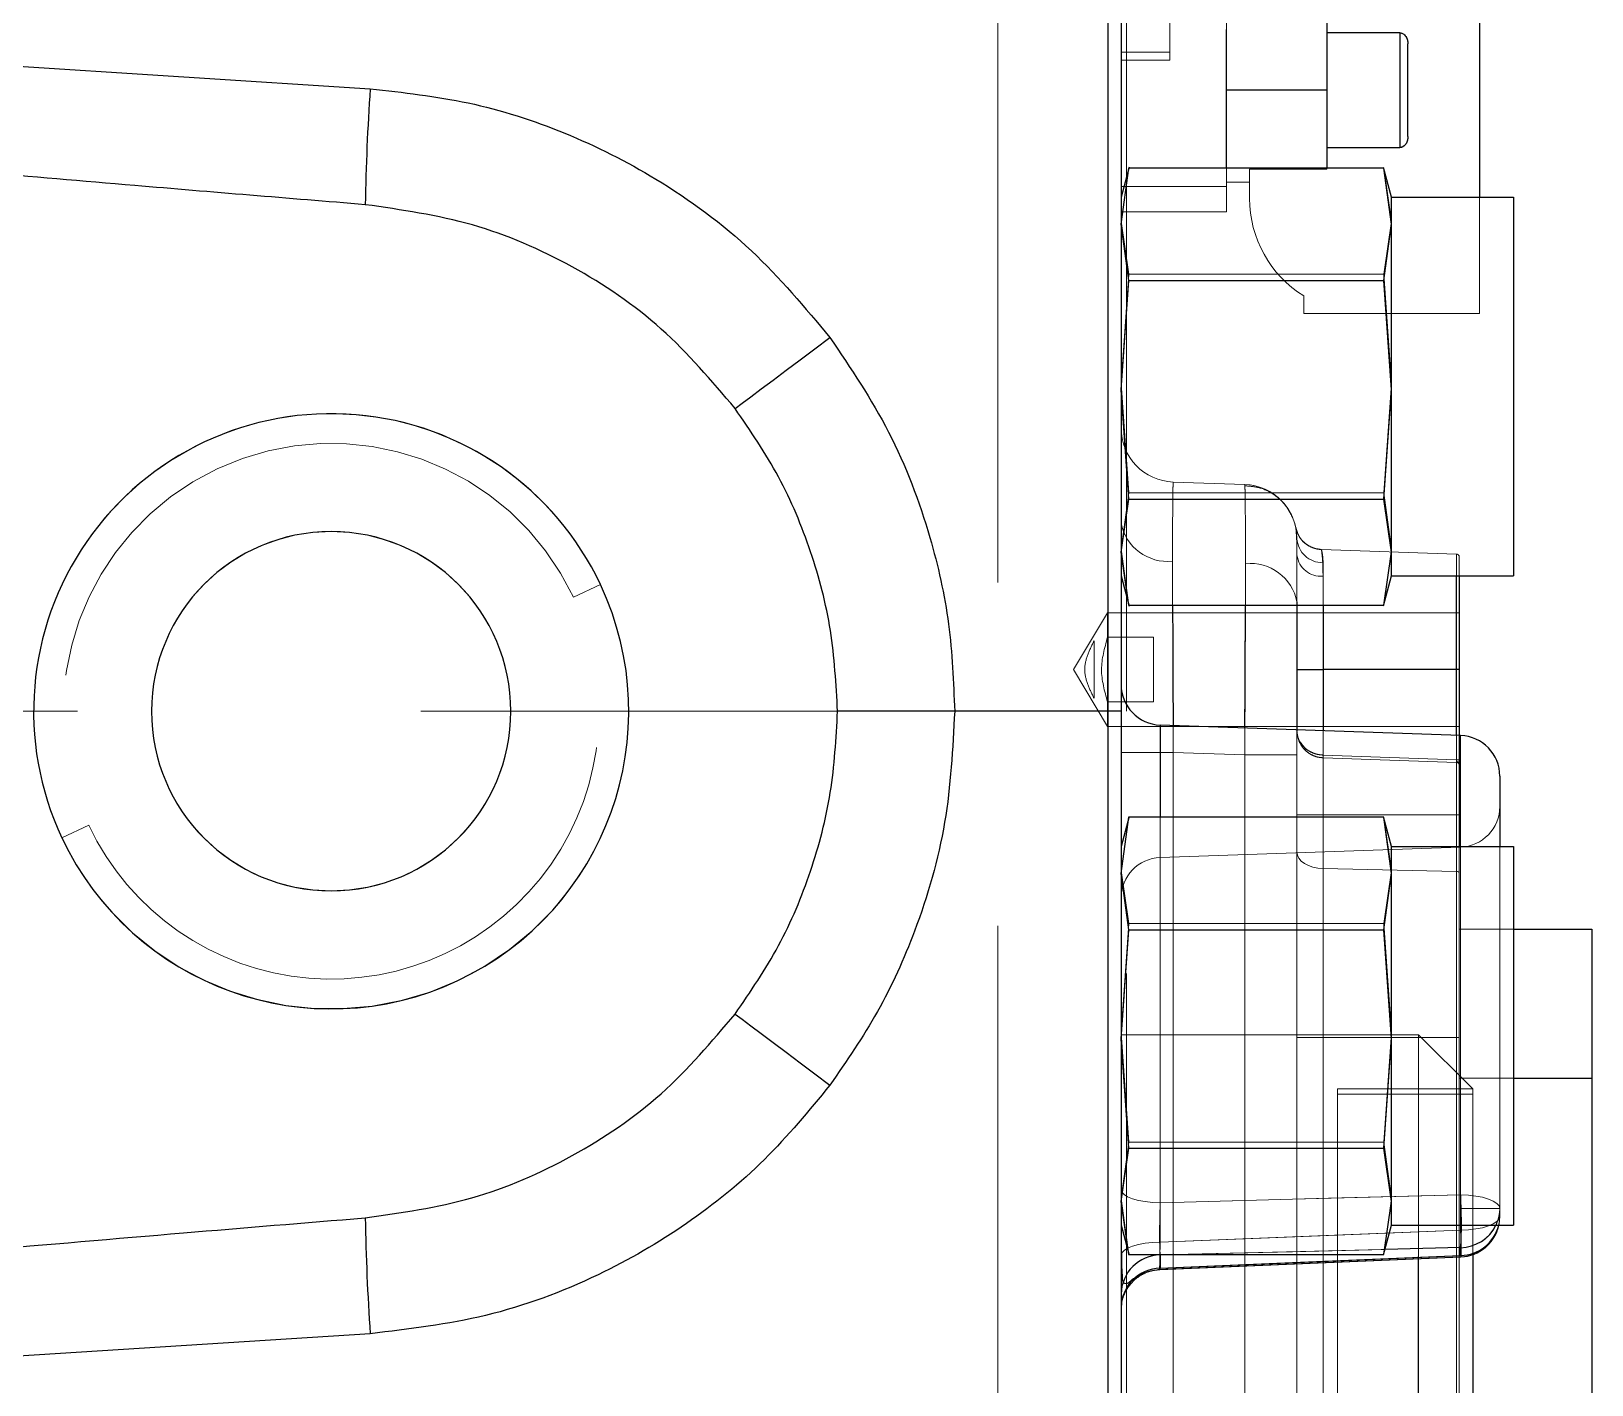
# Model space of a CAD drawing. Header units: millimetres. Extents: x 126 to 938, y 244 to 707.
# Drawn here: x 793.669 to 796.554, y 559.942 to 562.444 of the extents above; entities that cross this region are included whole.
import ezdxf

# ---------------------------------------------------------------- set-up
doc = ezdxf.new("R2010")
doc.units = ezdxf.units.MM
doc.linetypes.add('HIDDEN', pattern=[1.905, 1.27, -0.635])

msp = doc.modelspace()

# ---------------------------------------------------------------- linework, layer by layer
at = {"color": 7, "linetype": 'HIDDEN', "lineweight": 18}
for p, q in [((795.6937, 538.3273), (795.6937, 584.0473)), ((795.4556, 538.5654), (795.4556, 583.8091)), ((795.4556, 538.5654), (795.4556, 583.8091)), ((795.6937, 564.5123), (795.6937, 557.8623)), ((795.6596, 564.3727), (795.6596, 561.1873)), ((795.6837, 561.1873), (795.6837, 564.372)), ((796.3462, 561.9227), (796.3462, 562.5952)), ((795.8787, 562.5026), (795.8787, 562.3352)), ((796.0637, 562.3352), (796.0637, 562.4809)), ((796.0637, 562.4412), (796.0637, 562.4809)), ((796.0637, 562.4809), (796.0637, 562.4412)), ((795.6837, 562.4052), (795.6837, 562.4682)), ((795.6837, 562.4491), (795.6837, 562.3904)), ((795.6837, 562.157), (795.6837, 562.4472)), ((795.6837, 562.4472), (795.6837, 562.157)), ((795.7737, 562.4052), (795.7737, 562.4682)), ((795.7737, 562.4491), (795.7737, 562.3904)), ((795.8787, 562.4472), (795.8787, 562.157)), ((796.0637, 562.4412), (796.0637, 562.2291)), ((796.0637, 562.4412), (796.1987, 562.4412)), ((796.0637, 562.2291), (796.0637, 562.4412)), ((796.1987, 562.2291), (796.1987, 562.4412)), ((796.2137, 562.4209), (796.2137, 562.2494)), ((796.2137, 562.4209), (796.2137, 562.2494)), ((796.2137, 562.2494), (796.2137, 562.4209)), ((795.6837, 562.4052), (795.6837, 562.3904)), ((795.6837, 562.4052), (795.7737, 562.4052)), ((795.6837, 562.3904), (795.7737, 562.3904)), ((795.7737, 562.3904), (795.7737, 562.4052)), ((796.0637, 562.3352), (795.8787, 562.3352)), ((795.8787, 562.1677), (795.8787, 562.3352)), ((796.0637, 562.1894), (796.0637, 562.3352)), ((796.0637, 562.1894), (796.0637, 562.2291)), ((796.1987, 562.2291), (796.0637, 562.2291)), ((796.0637, 562.2291), (796.0637, 562.1894)), ((795.6982, 562.1913), (795.6837, 562.0932)), ((795.8787, 562.157), (795.8787, 562.1913)), ((795.9212, 562.1894), (796.0637, 562.1894)), ((795.9212, 562.1652), (795.9212, 562.1894)), ((796.0637, 562.1894), (795.9212, 562.1894)), ((795.9212, 562.1352), (795.9212, 562.1894)), ((795.9212, 562.1352), (795.9212, 562.1894)), ((796.0637, 562.1913), (796.0637, 562.1894)), ((796.1692, 562.1913), (796.1837, 562.0932)), ((795.6837, 562.157), (795.8787, 562.157)), ((795.6837, 562.1102), (795.6837, 562.157)), ((795.6837, 562.157), (795.8787, 562.157)), ((795.6837, 562.157), (795.6837, 562.1102)), ((795.8787, 562.1652), (795.9212, 562.1652)), ((795.8787, 562.1102), (795.8787, 562.157)), ((795.8787, 562.157), (795.8787, 562.1102)), ((795.6837, 562.0875), (795.6837, 562.1372)), ((796.1837, 562.1373), (796.1837, 562.0932)), ((796.3462, 562.1373), (796.3462, 561.9227)), ((796.4087, 561.4373), (796.4087, 562.1373)), ((795.6837, 562.1102), (795.8787, 562.1102)), ((795.6837, 562.1102), (795.8787, 562.1102)), ((795.6837, 562.0932), (795.6982, 561.995)), ((795.6837, 562.0932), (795.6837, 561.7929)), ((795.6837, 561.7816), (795.6837, 562.0875)), ((796.1837, 562.0932), (796.1692, 561.995)), ((796.1837, 562.0932), (796.1837, 561.7929)), ((795.6982, 561.995), (795.6837, 561.7929)), ((795.6982, 561.995), (796.1692, 561.995)), ((796.1692, 561.995), (796.1837, 561.7929)), ((796.0212, 561.9227), (796.0212, 561.9549)), ((796.0212, 561.9549), (796.0212, 561.9227)), ((796.0212, 561.9227), (796.3462, 561.9227)), ((796.0212, 561.9227), (796.3462, 561.9227)), ((795.6837, 561.7929), (795.6837, 561.487)), ((795.6837, 561.7929), (795.6982, 561.5909)), ((795.6837, 561.4814), (795.6837, 561.7816)), ((796.1837, 561.7929), (796.1692, 561.5909)), ((796.1837, 561.7929), (796.1837, 561.487)), ((795.6837, 561.5353), (795.6837, 561.7109)), ((795.6837, 561.7109), (795.6837, 561.5353)), ((795.7802, 561.611), (795.9122, 561.6064)), ((795.9122, 561.6064), (795.7802, 561.611)), ((795.6982, 561.5909), (795.6837, 561.487)), ((795.6982, 561.5909), (796.1692, 561.5909)), ((796.1692, 561.5909), (796.1837, 561.487)), ((795.6837, 561.1113), (795.6837, 561.5353)), ((795.6837, 561.5353), (795.6837, 561.1113)), ((796.0087, 561.5064), (796.0067, 561.5264)), ((796.0067, 561.5264), (796.0087, 561.5064)), ((796.0087, 561.5064), (796.0087, 561.3894)), ((796.0087, 561.2643), (796.0087, 561.5064)), ((796.0087, 561.5064), (796.0087, 561.2643)), ((796.0087, 561.2643), (796.0087, 561.5064)), ((795.6837, 561.487), (795.6982, 561.3832)), ((795.6837, 561.487), (795.6837, 561.4373)), ((796.0087, 561.3894), (796.0087, 561.4756)), ((796.0087, 561.4756), (796.0087, 561.2643)), ((796.0539, 561.4864), (796.0537, 561.4864)), ((796.3039, 561.4777), (796.0539, 561.4864)), ((796.3039, 561.4777), (796.0539, 561.4864)), ((796.1837, 561.487), (796.1692, 561.3832)), ((796.1837, 561.487), (796.1837, 561.4373)), ((796.3039, 561.4777), (796.3039, 561.2643)), ((796.3039, 561.4777), (796.3039, 561.2643)), ((796.3039, 561.4373), (796.3039, 561.4777)), ((796.3087, 561.2643), (796.3087, 561.4727)), ((796.3087, 561.4727), (796.3087, 561.2643)), ((796.057, 561.2643), (796.057, 561.4619)), ((796.057, 561.4619), (796.057, 561.2643)), ((796.057, 561.4619), (796.057, 561.3832)), ((796.057, 561.2643), (796.057, 561.4368)), ((794.6716, 561.398), (794.7214, 561.4214)), ((796.0087, 561.1067), (796.0087, 561.3894)), ((795.5956, 561.2643), (795.6587, 561.3693)), ((795.5956, 561.2643), (795.6587, 561.3693)), ((795.6587, 561.3693), (796.3087, 561.3693)), ((795.6587, 561.3693), (795.6587, 561.1593)), ((795.6587, 561.1593), (795.6587, 561.3693)), ((795.6587, 561.3693), (796.3087, 561.3693)), ((795.6587, 561.3693), (795.6587, 561.324)), ((795.6587, 561.1593), (795.6587, 561.3693)), ((796.3087, 561.3693), (796.3087, 561.1593)), ((796.3087, 561.1593), (796.3087, 561.3693)), ((796.3087, 561.3693), (796.3087, 561.1593)), ((796.3087, 561.1593), (796.3087, 561.3693)), ((795.6587, 561.324), (795.7437, 561.324)), ((795.7437, 561.324), (795.7437, 561.2047)), ((795.7437, 561.324), (795.7437, 561.2047)), ((795.6337, 561.3174), (795.6337, 561.2113)), ((795.6337, 561.2113), (795.6337, 561.3174)), ((795.5956, 561.2643), (795.6587, 561.1593)), ((795.5956, 561.2643), (795.6587, 561.1593)), ((796.0087, 560.9958), (796.0087, 561.2643)), ((796.0087, 561.2643), (796.057, 561.2643)), ((796.0087, 561.2643), (796.0087, 561.1513)), ((796.057, 561.2643), (796.0087, 561.2643)), ((796.0087, 561.1513), (796.0087, 561.2643)), ((796.057, 561.2643), (796.0087, 561.2643)), ((796.0087, 561.2643), (796.0087, 560.9958)), ((796.3039, 561.2643), (796.057, 561.2643)), ((796.057, 561.1063), (796.057, 561.2643)), ((796.057, 561.2643), (796.057, 561.1063)), ((796.3039, 561.2643), (796.057, 561.2643)), ((796.3039, 561.2643), (796.057, 561.2643)), ((796.057, 560.9958), (796.057, 561.2643)), ((796.3087, 561.2643), (796.3039, 561.2643)), ((796.3039, 561.2643), (796.3039, 561.0977)), ((796.3039, 561.0977), (796.3039, 561.2643)), ((796.3087, 561.2643), (796.3039, 561.2643)), ((796.3087, 561.2643), (796.3039, 561.2643)), ((796.3039, 561.2643), (796.3039, 560.9958)), ((796.3087, 561.0977), (796.3087, 561.2643)), ((796.3087, 561.2643), (796.3087, 561.0977)), ((796.3087, 560.9958), (796.3087, 561.2643)), ((795.6837, 560.3029), (795.6837, 561.2368)), ((795.6837, 561.2368), (795.6837, 560.3029)), ((795.7437, 561.2047), (795.6587, 561.2047)), ((795.6587, 561.2047), (795.6587, 561.1593)), ((795.6596, 561.1873), (792.9083, 561.1873)), ((795.6596, 561.1873), (795.6837, 561.1873)), ((795.6596, 561.1873), (795.6596, 558.0018)), ((795.6837, 558.0025), (795.6837, 561.1873)), ((795.6587, 561.1593), (796.3087, 561.1593)), ((795.6587, 561.1593), (796.3087, 561.1593)), ((795.7561, 560.2789), (795.7561, 561.1618)), ((795.7799, 561.161), (795.7802, 561.1113)), ((795.9122, 561.1067), (795.9125, 561.1564)), ((796.0087, 561.1513), (796.0087, 561.1067)), ((796.057, 561.1513), (796.057, 560.9958)), ((796.3039, 560.9958), (796.3039, 561.1427)), ((796.3087, 561.1425), (796.3087, 560.9958)), ((796.3113, 561.1424), (796.3113, 560.2935)), ((795.7802, 561.1113), (795.6837, 561.1113)), ((795.6837, 558.6174), (795.6837, 561.1113)), ((795.6837, 561.1113), (795.7802, 561.1113)), ((795.6837, 561.1113), (795.6837, 558.6174)), ((795.7802, 561.1113), (795.7802, 558.6174)), ((795.9122, 561.1067), (795.7802, 561.1113)), ((795.7802, 561.1113), (795.9122, 561.1067)), ((795.7802, 558.6174), (795.7802, 561.1113)), ((795.9122, 558.622), (795.9122, 561.1067)), ((796.0087, 561.1067), (795.9122, 561.1067)), ((795.9122, 561.1067), (795.9122, 558.622)), ((796.0087, 561.1067), (795.9122, 561.1067)), ((796.0087, 561.1067), (796.0087, 558.622)), ((796.0087, 558.622), (796.0087, 561.1067)), ((796.3039, 561.0977), (796.057, 561.1063)), ((796.057, 561.1063), (796.3039, 561.0977)), ((796.057, 561.1013), (796.3039, 561.0927)), ((796.3039, 561.0927), (796.057, 561.1013)), ((796.3087, 561.0977), (796.3039, 561.0977)), ((796.3087, 561.0977), (796.3039, 561.0977)), ((796.3087, 561.0906), (796.3087, 561.0977)), ((796.3087, 561.0977), (796.3087, 561.0906)), ((796.3087, 561.0877), (796.3087, 561.0906)), ((796.3087, 561.0906), (796.3087, 561.0877)), ((796.3837, 560.2683), (796.3837, 561.0675)), ((796.3837, 560.2537), (796.3837, 561.0112)), ((796.3837, 561.0112), (796.3837, 560.2537)), ((793.7758, 560.9765), (793.726, 560.9531)), ((795.6982, 560.9913), (795.6837, 560.8931)), ((795.7561, 560.9913), (795.7561, 560.2789)), ((796.0087, 560.9958), (796.057, 560.9958)), ((796.0087, 560.9269), (796.0087, 560.9958)), ((796.057, 560.9958), (796.0087, 560.9958)), ((796.0087, 560.9958), (796.0087, 560.9269)), ((796.057, 560.9958), (796.057, 560.8964)), ((796.3039, 560.9958), (796.057, 560.9958)), ((796.3039, 560.9958), (796.057, 560.9958)), ((796.057, 560.8964), (796.057, 560.9958)), ((796.1692, 560.9913), (796.1837, 560.8931)), ((796.3039, 560.8912), (796.3039, 560.9958)), ((796.3087, 560.9958), (796.3039, 560.9958)), ((796.3087, 560.9958), (796.3039, 560.9958)), ((796.3039, 560.9958), (796.3039, 560.8912)), ((796.3087, 560.9958), (796.3087, 560.8881)), ((796.3087, 560.8881), (796.3087, 560.9958)), ((795.6837, 560.8875), (795.6837, 560.9372)), ((795.7561, 560.9169), (796.3113, 560.9363)), ((795.7561, 560.206), (795.7561, 560.9169)), ((795.7561, 560.9169), (795.7561, 560.206)), ((796.0087, 560.5843), (796.0087, 560.9269)), ((796.0087, 560.9269), (796.0087, 560.5843)), ((796.1837, 560.9373), (796.1837, 560.8931)), ((796.3113, 560.2935), (796.3113, 560.9373)), ((796.3113, 560.9363), (796.3113, 560.2282)), ((796.3113, 560.2282), (796.3113, 560.9363)), ((796.3837, 560.9373), (796.3837, 560.2683)), ((796.4087, 560.2373), (796.4087, 560.9373)), ((795.6837, 560.8931), (795.6982, 560.7949)), ((795.6837, 560.8931), (795.6837, 560.5929)), ((795.6837, 560.5816), (795.6837, 560.8875)), ((796.057, 560.8964), (796.057, 560.5843)), ((796.3039, 560.8912), (796.057, 560.8964)), ((796.3039, 560.8912), (796.057, 560.8964)), ((796.057, 560.5843), (796.057, 560.8964)), ((796.1837, 560.8931), (796.1692, 560.7949)), ((796.1837, 560.8931), (796.1837, 560.5929)), ((796.3039, 560.5843), (796.3039, 560.8912)), ((796.3039, 560.8912), (796.3039, 560.5843)), ((796.3087, 560.8881), (796.3087, 560.5843)), ((796.3087, 560.5843), (796.3087, 560.8881)), ((795.6837, 560.8419), (795.6837, 560.1817)), ((795.6837, 560.1817), (795.6837, 560.8419)), ((795.6982, 560.7949), (795.6837, 560.5929)), ((795.6982, 560.7949), (796.1692, 560.7949)), ((796.1692, 560.7949), (796.1837, 560.5929)), ((796.3087, 560.7844), (796.4087, 560.7844)), ((796.3087, 560.7844), (796.3087, 560.5093)), ((796.3087, 560.7844), (796.5537, 560.7844)), ((796.3087, 560.5093), (796.3087, 560.7844)), ((796.5537, 560.5093), (796.5537, 560.7844)), ((795.6837, 560.5929), (795.6837, 560.287)), ((795.6837, 560.5929), (795.6982, 560.3909)), ((795.6837, 560.5893), (796.2337, 560.5893)), ((795.6837, 559.1393), (795.6837, 560.5893)), ((795.6837, 560.5893), (795.6837, 559.1393)), ((795.6837, 560.2814), (795.6837, 560.5816)), ((796.0087, 560.5843), (796.057, 560.5843)), ((796.0087, 559.1443), (796.0087, 560.5843)), ((796.057, 560.5843), (796.0087, 560.5843)), ((796.0087, 560.5843), (796.0087, 559.1443)), ((796.057, 560.5843), (796.057, 559.1443)), ((796.3039, 560.5843), (796.057, 560.5843)), ((796.3039, 560.5843), (796.057, 560.5843)), ((796.057, 559.1443), (796.057, 560.5843)), ((796.1837, 560.5929), (796.1692, 560.3909)), ((796.1837, 560.5929), (796.1837, 560.287)), ((796.2337, 560.1793), (796.2337, 560.5893)), ((796.3337, 560.4894), (796.2337, 560.5893)), ((796.2337, 560.5893), (796.2337, 559.1393)), ((796.3039, 559.1443), (796.3039, 560.5843)), ((796.3087, 560.5843), (796.3039, 560.5843)), ((796.3039, 560.5843), (796.3087, 560.5843)), ((796.3039, 560.5843), (796.3039, 559.1443)), ((796.3087, 560.5843), (796.3087, 559.1443)), ((796.3087, 559.1443), (796.3087, 560.5843)), ((796.0837, 560.4894), (796.3337, 560.4894)), ((796.0837, 560.4894), (796.0837, 559.2394)), ((796.0837, 559.2394), (796.0837, 560.4894)), ((796.3087, 560.5093), (796.3087, 559.2193)), ((796.3087, 560.5093), (796.5537, 560.5093)), ((796.3087, 559.2193), (796.3087, 560.5093)), ((796.3087, 560.5093), (796.4087, 560.5093)), ((796.3337, 560.4894), (796.3337, 560.183)), ((796.3337, 559.2394), (796.3337, 560.4894)), ((796.5537, 559.2193), (796.5537, 560.5093)), ((796.3337, 560.4793), (796.0837, 560.4793)), ((796.0837, 560.4793), (796.0837, 559.2493)), ((796.0837, 559.2493), (796.0837, 560.4793)), ((796.3337, 560.4793), (796.3337, 559.2493)), ((796.3337, 559.2493), (796.3337, 560.4793)), ((795.6982, 560.3909), (795.6837, 560.287)), ((795.6982, 560.3909), (796.1692, 560.3909)), ((796.1692, 560.3909), (796.1837, 560.287)), ((795.6837, 560.3029), (795.6837, 560.1102)), ((795.6837, 560.1102), (795.6837, 560.3029)), ((795.6837, 560.287), (795.6982, 560.1832)), ((795.6837, 560.287), (795.6837, 560.2373)), ((796.1837, 560.287), (796.1692, 560.1832)), ((796.1837, 560.287), (796.1837, 560.2373)), ((796.3837, 560.2683), (796.3121, 560.2683)), ((796.3121, 560.2683), (796.3837, 560.2683)), ((796.3837, 560.2683), (796.3837, 560.2537)), ((796.3837, 560.2537), (796.3837, 560.2683)), ((796.3113, 560.1959), (796.3113, 560.1813)), ((795.6837, 560.1817), (795.6837, 560.0808)), ((795.7514, 560.1552), (796.3119, 560.1788)), ((795.7561, 560.1579), (795.7561, 560.1826)), ((796.3119, 560.1788), (796.3119, 560.1788)), ((795.7514, 560.1552), (795.7553, 560.1554)), ((795.6837, 560.0855), (795.6837, 560.1102)), ((795.6837, 560.1102), (795.6837, 560.0855))]:
    msp.add_line(p, q, dxfattribs=at)
at = {"color": 7, "linetype": 'Continuous', "lineweight": 25}
for p, q in [((795.6596, 561.1873), (795.6596, 563.8178)), ((795.6837, 563.8104), (795.6837, 561.1873)), ((796.3462, 562.5952), (796.3462, 562.1373)), ((796.0637, 562.4809), (796.0637, 562.3352)), ((795.8787, 562.1913), (795.8787, 562.4472)), ((796.1987, 562.4412), (796.0637, 562.4412)), ((796.1987, 562.4412), (796.1987, 562.2291)), ((796.2137, 562.2494), (796.2137, 562.4209)), ((793.5468, 562.3857), (794.2959, 562.3377)), ((796.0637, 562.3352), (795.8787, 562.3352)), ((796.0637, 562.3352), (796.0637, 562.1913)), ((796.0637, 562.2291), (796.1987, 562.2291)), ((795.6986, 562.1927), (795.6837, 562.1373)), ((795.6837, 562.0875), (795.6982, 562.1913)), ((796.1692, 562.1913), (795.6982, 562.1913)), ((796.1837, 562.1373), (796.169, 562.1923)), ((796.1837, 562.0875), (796.1692, 562.1913)), ((796.1837, 562.0875), (796.1837, 562.1373)), ((796.1837, 562.1373), (796.4087, 562.1373)), ((796.4087, 562.1373), (796.4087, 561.4373)), ((795.6982, 561.9837), (795.6837, 562.0875)), ((796.1692, 561.9837), (796.1837, 562.0875)), ((796.1837, 561.7816), (796.1837, 562.0875)), ((795.6837, 561.7816), (795.6982, 561.9837)), ((795.6982, 561.9837), (796.1692, 561.9837)), ((796.1837, 561.7816), (796.1692, 561.9837)), ((795.6982, 561.5796), (795.6837, 561.7816)), ((796.1692, 561.5796), (796.1837, 561.7816)), ((796.1837, 561.4814), (796.1837, 561.7816)), ((795.6837, 561.4814), (795.6982, 561.5796)), ((795.6982, 561.5796), (796.1692, 561.5796)), ((796.1837, 561.4814), (796.1692, 561.5796)), ((795.6982, 561.3832), (795.6837, 561.4814)), ((796.1692, 561.3832), (796.1837, 561.4814)), ((796.1837, 561.4373), (796.1837, 561.4814)), ((795.6837, 561.4373), (795.6986, 561.3818)), ((796.169, 561.3823), (796.1837, 561.4373)), ((796.1837, 561.4373), (796.4087, 561.4373)), ((796.3039, 561.2643), (796.3039, 561.4373)), ((796.3087, 561.4373), (796.3087, 561.2643)), ((795.6982, 561.3832), (796.1692, 561.3832)), ((796.0087, 561.3894), (796.0087, 561.1513)), ((796.057, 561.3832), (796.057, 561.2643)), ((796.0087, 561.2643), (796.057, 561.2643)), ((796.3039, 561.2643), (796.057, 561.2643)), ((796.057, 561.2643), (796.057, 561.1513)), ((796.3087, 561.2643), (796.3039, 561.2643)), ((796.3039, 561.1427), (796.3039, 561.2643)), ((796.3087, 561.2643), (796.3087, 561.1425)), ((795.6596, 561.1873), (795.3761, 561.1873)), ((795.6596, 558.5567), (795.6596, 561.1873)), ((795.6837, 561.1873), (795.6596, 561.1873)), ((795.6837, 561.1873), (795.6837, 558.5641)), ((796.3113, 561.1424), (795.7561, 561.1618)), ((795.7561, 561.1618), (795.7561, 560.9913)), ((796.3113, 560.9373), (796.3113, 561.1424)), ((796.3837, 561.0675), (796.3837, 560.9373)), ((795.6986, 560.9927), (795.6837, 560.9373)), ((795.6837, 560.8875), (795.6982, 560.9913)), ((796.1692, 560.9913), (795.6982, 560.9913)), ((796.1837, 560.9373), (796.169, 560.9923)), ((796.1837, 560.8875), (796.1692, 560.9913)), ((796.1837, 560.8875), (796.1837, 560.9373)), ((796.1837, 560.9373), (796.4087, 560.9373)), ((796.4087, 560.9373), (796.4087, 560.2373)), ((795.6982, 560.7836), (795.6837, 560.8875)), ((796.1692, 560.7836), (796.1837, 560.8875)), ((796.1837, 560.5816), (796.1837, 560.8875)), ((795.6837, 560.5816), (795.6982, 560.7836)), ((795.6982, 560.7836), (796.1692, 560.7836)), ((796.1837, 560.5816), (796.1692, 560.7836)), ((796.4087, 560.7844), (796.5537, 560.7844)), ((796.5537, 560.7844), (796.5537, 560.5093)), ((795.6982, 560.3796), (795.6837, 560.5816)), ((796.1692, 560.3796), (796.1837, 560.5816)), ((796.1837, 560.2814), (796.1837, 560.5816)), ((796.4087, 560.5093), (796.5537, 560.5093)), ((796.5537, 560.5093), (796.5537, 559.2193)), ((795.6837, 560.2814), (795.6982, 560.3796)), ((795.6982, 560.3796), (796.1692, 560.3796)), ((796.1837, 560.2814), (796.1692, 560.3796)), ((795.6982, 560.1832), (795.6837, 560.2814)), ((796.1692, 560.1832), (796.1837, 560.2814)), ((796.1837, 560.2373), (796.1837, 560.2814)), ((795.6837, 560.2373), (795.6986, 560.1819)), ((796.169, 560.1823), (796.1837, 560.2373)), ((796.1837, 560.2373), (796.4087, 560.2373)), ((796.3113, 560.1959), (796.1717, 560.1926)), ((796.3113, 560.1813), (796.3113, 560.1959)), ((795.6982, 560.1832), (796.1692, 560.1832)), ((795.7553, 560.1554), (796.3119, 560.1788)), ((795.7809, 560.1832), (795.7561, 560.1826)), ((795.7561, 560.1826), (795.7561, 560.1579)), ((796.2337, 559.7373), (796.2337, 560.1793)), ((796.3337, 560.183), (796.3337, 559.7373)), ((795.7561, 560.1579), (795.7555, 560.1561)), ((794.2959, 560.0368), (793.5468, 559.9888))]:
    msp.add_line(p, q, dxfattribs=at)
at = {"color": 7, "linetype": 'Continuous', "lineweight": 25, "flags": 128}
for points in [[(794.9703, 561.7469), (794.9832, 561.7566), (794.9994, 561.7687), (795.0186, 561.7831), (795.0405, 561.7995), (795.0646, 561.8176), (795.0905, 561.837), (795.1177, 561.8574), (795.1455, 561.8783)], [(794.9703, 560.6276), (794.9832, 560.618), (794.9994, 560.6058), (795.0186, 560.5914), (795.0405, 560.575), (795.0646, 560.5569), (795.0905, 560.5375), (795.1177, 560.5171), (795.1455, 560.4963)], [(795.7561, 560.1579), (796.067, 560.171), (796.3113, 560.1813)], [(796.3113, 560.1813), (796.3117, 560.179), (796.3119, 560.1788)]]:
    msp.add_lwpolyline(points, dxfattribs=at)
at = {"color": 7, "linetype": 'HIDDEN', "lineweight": 18, "flags": 128}
for points in [[(796.0087, 560.9269), (796.0096, 560.9211), (796.0123, 560.9155), (796.0168, 560.9103), (796.0227, 560.9057), (796.03, 560.9019), (796.0384, 560.899), (796.0475, 560.8972), (796.057, 560.8964)], [(796.057, 560.8964), (796.0475, 560.8972), (796.0384, 560.899), (796.03, 560.9019), (796.0227, 560.9057), (796.0168, 560.9103), (796.0123, 560.9155), (796.0096, 560.9211), (796.0087, 560.9269)], [(796.3087, 560.8881), (796.3086, 560.8887), (796.3083, 560.8893), (796.3079, 560.8898), (796.3073, 560.8902), (796.3066, 560.8906), (796.3057, 560.8909), (796.3048, 560.8911), (796.3039, 560.8912)], [(796.3039, 560.8912), (796.3048, 560.8911), (796.3057, 560.8909), (796.3066, 560.8906), (796.3073, 560.8902), (796.3079, 560.8898), (796.3083, 560.8893), (796.3086, 560.8887), (796.3087, 560.8881)], [(795.6837, 560.3029), (795.6851, 560.2983), (795.6892, 560.2939), (795.6958, 560.2898), (795.7048, 560.2862), (795.7157, 560.2832), (795.7282, 560.281), (795.7418, 560.2795), (795.7561, 560.2789)], [(795.6837, 560.3029), (795.6851, 560.2983), (795.6892, 560.2939), (795.6958, 560.2898), (795.7048, 560.2862), (795.7157, 560.2832), (795.7282, 560.281), (795.7418, 560.2795), (795.7561, 560.2789)], [(795.7561, 560.2789), (796.067, 560.2871), (796.3113, 560.2935)], [(796.3113, 560.2935), (796.0004, 560.2853), (795.7561, 560.2789)], [(796.3113, 560.2935), (796.3256, 560.2928), (796.3392, 560.2913), (796.3517, 560.2889), (796.3627, 560.2858), (796.3716, 560.282), (796.3782, 560.2777), (796.3823, 560.2731), (796.3837, 560.2683)], [(796.3113, 560.2935), (796.3256, 560.2928), (796.3392, 560.2913), (796.3517, 560.2889), (796.3627, 560.2858), (796.3716, 560.282), (796.3782, 560.2777), (796.3823, 560.2731), (796.3837, 560.2683)], [(796.3837, 560.2537), (796.3823, 560.2488), (796.3782, 560.2442), (796.3716, 560.2398), (796.3627, 560.236), (796.3517, 560.2328), (796.3392, 560.2304), (796.3256, 560.2289), (796.3113, 560.2282)], [(796.3837, 560.2537), (796.3823, 560.2488), (796.3782, 560.2442), (796.3716, 560.2398), (796.3627, 560.236), (796.3517, 560.2328), (796.3392, 560.2304), (796.3256, 560.2289), (796.3113, 560.2282)], [(796.3837, 560.2537), (796.3823, 560.2399), (796.3818, 560.2373)], [(796.3819, 560.2373), (796.3823, 560.2394), (796.3837, 560.2537)], [(796.3113, 560.2282), (796.0004, 560.2158), (795.7561, 560.206)], [(795.7561, 560.206), (796.067, 560.2185), (796.3113, 560.2282)], [(796.3113, 560.2282), (796.3117, 560.2157), (796.312, 560.2044), (796.3122, 560.1948), (796.3123, 560.1873), (796.3122, 560.182), (796.312, 560.1792), (796.3119, 560.1788), (796.3119, 560.1788), (796.3117, 560.179), (796.3113, 560.1813)], [(795.7561, 560.206), (795.7418, 560.2054), (795.7282, 560.2039), (795.7157, 560.2016), (795.7048, 560.1986), (795.6958, 560.1949), (795.6892, 560.1908), (795.6851, 560.1863), (795.6837, 560.1817)], [(795.7561, 560.206), (795.7418, 560.2054), (795.7282, 560.2039), (795.7157, 560.2016), (795.7048, 560.1986), (795.6958, 560.1949), (795.6892, 560.1908), (795.6851, 560.1863), (795.6837, 560.1817)], [(795.7561, 560.1826), (796.067, 560.19), (796.3113, 560.1959)], [(796.3113, 560.1813), (796.0004, 560.1682), (795.7561, 560.1579)], [(796.1717, 560.1926), (796.0004, 560.1884), (795.7809, 560.1832)]]:
    msp.add_lwpolyline(points, dxfattribs=at)
at = {"color": 7, "linetype": 'Continuous', "lineweight": 25}
for centre, radius, start, end in [((798.4046, 562.0528), 4.1186, 176.0323, 179.015), ((794.2237, 561.1873), 0.55, 25.196, 205.197), ((794.2237, 561.1873), 0.332, 90.0003, 269.9997), ((794.2237, 561.1873), 0.332, 270.0004, 89.9996), ((794.2237, 561.1873), 0.55, 205.1971, 25.1958), ((795.7587, 561.2368), 0.075, 180.0017, 268.0005), ((796.3087, 561.0675), 0.075, 0.0017, 88.0005), ((798.4041, 560.3217), 4.1181, 180.9848, 183.9678), ((795.88, 560.2295), 0.4326, 355.5421, 1.0235), ((796.3094, 560.2709), 0.0751, 271.4758, 333.3362), ((796.3096, 560.2558), 0.0745, 271.3512, 345.5902), ((796.3087, 560.2537), 0.075, 272.4135, 347.3357), ((795.7573, 560.1089), 0.0736, 90.9748, 179.0394), ((795.7573, 560.0843), 0.0736, 90.9702, 179.0392)]:
    msp.add_arc(centre, radius, start, end, dxfattribs=at)
at = {"color": 7, "linetype": 'HIDDEN', "lineweight": 18}
for centre, radius, start, end in [((796.1337, 562.1351), 0.2125, 179.994, 238.0361), ((796.1337, 562.1351), 0.2125, 179.994, 238.0361), ((794.2237, 561.1873), 0.55, 25.196, 205.197), ((795.7837, 561.7109), 0.1, 179.9983, 268.0028), ((795.7837, 561.7109), 0.1, 179.9983, 268.0028), ((794.2237, 561.1872), 0.495, 25.1972, 205.1953), ((795.9087, 561.5064), 0.1, 0.0105, 87.9906), ((795.9087, 561.5064), 0.1, 11.3106, 87.9943), ((795.7697, 561.5518), 0.0876, 190.8587, 275.9251), ((795.7697, 561.5518), 0.0876, 190.8587, 275.9251), ((796.0557, 561.5359), 0.0499, 191.3534, 268.0872), ((794.2237, 561.1873), 0.332, 90.0004, 269.9996), ((794.2237, 561.1873), 0.332, 270.0003, 89.9997), ((796.0559, 561.5092), 0.0473, 183.3546, 271.3048), ((796.0559, 561.5092), 0.0473, 183.3546, 271.3048), ((796.0559, 561.5092), 0.0473, 183.3546, 271.3048), ((796.0533, 561.4817), 0.045, 187.7516, 274.6256), ((796.3037, 561.4727), 0.005, 0.0181, 88.0352), ((796.3037, 561.4727), 0.005, 0.0181, 88.0352), ((795.9227, 561.3729), 0.0876, 10.8708, 95.9131), ((795.9227, 561.3729), 0.0876, 10.8708, 95.9131), ((794.2237, 561.1873), 0.55, 205.1971, 25.1958), ((794.2237, 561.1873), 0.495, 205.1959, 25.1965), ((796.0904, 561.1038), 0.0335, 175.7278, 184.2722), ((796.0904, 561.1038), 0.0335, 175.7278, 184.2722), ((796.3037, 561.0877), 0.00501, 0.1356, 87.9176), ((796.3037, 561.0877), 0.00501, 0.1356, 87.9176), ((796.3044, 561.0898), 0.00438, 10.9204, 95.9395), ((796.3044, 561.0898), 0.00438, 10.9204, 95.9395), ((796.3039, 561.0878), 0.00481, 20.3226, 70.9675), ((796.3087, 561.0112), 0.075, 271.9995, 359.9983), ((795.7587, 560.8419), 0.075, 91.9995, 179.9983), ((794.7664, 560.2318), 1.5462, 1.3514, 2.2844), ((794.7664, 560.2318), 1.5462, 1.3514, 2.2844), ((796.3101, 560.2695), 0.0737, 270.9795, 359.0346), ((795.6294, 560.2396), 0.6833, 356.331, 2.4049), ((796.3101, 560.2549), 0.0737, 270.9795, 359.0346), ((796.3087, 560.2537), 0.075, 272.4034, 0.0066), ((794.7479, 560.2306), 1.5646, 0.2454, 1.3824), ((796.3131, 560.2684), 0.0706, 333.826, 359.9359), ((795.7451, 560.1967), 0.5671, 358.1923, 3.1893), ((795.7573, 560.1089), 0.0736, 90.9748, 179.0394), ((795.7573, 560.0844), 0.0736, 90.9174, 179.092)]:
    msp.add_arc(centre, radius, start, end, dxfattribs=at)
at = {"color": 7, "linetype": 'Continuous', "lineweight": 25}
for points, knots in [([(796.1987, 562.4412), (796.1998, 562.4411), (796.2021, 562.441), (796.2052, 562.4396), (796.208, 562.4373), (796.2108, 562.4336), (796.2133, 562.428), (796.2136, 562.4233), (796.2137, 562.4209)], [0, 0, 0, 0, 0.119955, 0.237651, 0.36242, 0.501943, 0.738677, 1, 1, 1, 1]), ([(794.2959, 562.3377), (794.3566, 562.331), (794.4794, 562.3175), (794.6578, 562.26), (794.8357, 562.1703), (795.0053, 562.0455), (795.0992, 561.9336), (795.1455, 561.8783)], [0, 0, 0, 0, 0.183737, 0.371538, 0.561034, 0.783058, 1, 1, 1, 1]), ([(796.2137, 562.2494), (796.2136, 562.247), (796.2133, 562.2424), (796.2109, 562.2369), (796.2081, 562.2333), (796.2054, 562.231), (796.2022, 562.2294), (796.1999, 562.2292), (796.1987, 562.2291)], [0, 0, 0, 0, 0.257758, 0.498093, 0.624449, 0.748715, 0.874905, 1, 1, 1, 1]), ([(794.2866, 562.1236), (794.1446, 562.1352), (793.9067, 562.1548), (793.6688, 562.1753), (793.5729, 562.1835)], [0, 0, 0, 0, 0.596809, 1, 1, 1, 1]), ([(794.9703, 561.7469), (794.9269, 561.7981), (794.8399, 561.9005), (794.6723, 562.0139), (794.4865, 562.095), (794.3535, 562.114), (794.2866, 562.1236)], [0, 0, 0, 0, 0.2498006, 0.4998114, 0.7487381, 1, 1, 1, 1]), ([(795.1455, 561.8783), (795.184, 561.8211), (795.2614, 561.706), (795.3301, 561.5242), (795.3694, 561.3498), (795.3739, 561.2412), (795.3761, 561.1873)], [0, 0, 0, 0, 0.278402, 0.560382, 0.781596, 1, 1, 1, 1]), ([(795.1597, 561.1873), (795.1569, 561.2373), (795.1514, 561.3374), (795.1129, 561.4834), (795.055, 561.6227), (794.9985, 561.7056), (794.9703, 561.7469)], [0, 0, 0, 0, 0.249987, 0.49997, 0.750396, 1, 1, 1, 1]), ([(795.7789, 561.3832), (795.779, 561.358), (795.7792, 561.3012), (795.7795, 561.2271), (795.7798, 561.1782), (795.7799, 561.161)], [0, 0, 0, 0, 0.340387, 0.766947, 1, 1, 1, 1]), ([(795.9125, 561.1564), (795.9126, 561.1736), (795.9129, 561.2224), (795.9133, 561.298), (795.9135, 561.3564), (795.9136, 561.3832)], [0, 0, 0, 0, 0.228196, 0.645899, 1, 1, 1, 1]), ([(794.9703, 560.6276), (794.9985, 560.6689), (795.0549, 560.7517), (795.1128, 560.8907), (795.1513, 561.0366), (795.1569, 561.1369), (795.1597, 561.1873)], [0, 0, 0, 0, 0.249442, 0.499355, 0.748479, 1, 1, 1, 1]), ([(795.3761, 561.1873), (795.3725, 561.1184), (795.3653, 560.98), (795.3111, 560.7933), (795.2378, 560.6303), (795.1762, 560.5407), (795.1455, 560.4963)], [0, 0, 0, 0, 0.278406, 0.560384, 0.781596, 1, 1, 1, 1]), ([(795.3761, 561.1873), (795.3537, 561.1873), (795.3111, 561.1873), (795.2524, 561.1872), (795.2026, 561.1873), (795.1731, 561.1873), (795.1597, 561.1873)], [0, 0, 0, 0, 0.310628, 0.590639, 0.813932, 1, 1, 1, 1]), ([(794.2866, 560.2509), (794.3531, 560.2604), (794.4862, 560.2794), (794.6719, 560.3604), (794.8398, 560.474), (794.9268, 560.5763), (794.9703, 560.6276)], [0, 0, 0, 0, 0.249783, 0.50036, 0.749675, 1, 1, 1, 1]), ([(795.1455, 560.4963), (795.1067, 560.4491), (795.0281, 560.3538), (794.8823, 560.236), (794.7099, 560.1361), (794.5126, 560.0625), (794.3676, 560.0453), (794.2959, 560.0368)], [0, 0, 0, 0, 0.183729, 0.371529, 0.561031, 0.783058, 1, 1, 1, 1]), ([(793.5718, 560.1909), (793.6981, 560.2017), (793.9363, 560.2222), (794.1746, 560.2418), (794.2866, 560.2509)], [0, 0, 0, 0, 0.529974, 1, 1, 1, 1]), ([(795.7187, 560.1451), (795.7235, 560.1475), (795.7351, 560.1533), (795.748, 560.1546), (795.7555, 560.1554)], [0, 0, 0, 0, 0.420263, 1, 1, 1, 1])]:
    msp.add_open_spline(points, degree=3, knots=knots, dxfattribs=at)
at = {"color": 7, "linetype": 'HIDDEN', "lineweight": 18}
for points, knots in [([(796.2137, 562.4209), (796.2136, 562.4233), (796.2133, 562.428), (796.2109, 562.4334), (796.2081, 562.4371), (796.2054, 562.4393), (796.2022, 562.4409), (796.1999, 562.4411), (796.1987, 562.4412)], [0, 0, 0, 0, 0.257773, 0.497926, 0.624457, 0.748731, 0.874929, 1, 1, 1, 1]), ([(796.1987, 562.2291), (796.1998, 562.2292), (796.2021, 562.2293), (796.2052, 562.2308), (796.208, 562.233), (796.2108, 562.2368), (796.2133, 562.2423), (796.2136, 562.247), (796.2137, 562.2494)], [0, 0, 0, 0, 0.1199703, 0.2375687, 0.3624589, 0.5017993, 0.7387044, 1, 1, 1, 1]), ([(795.7802, 561.611), (795.78, 561.6075), (795.7791, 561.5942), (795.7792, 561.5654), (795.7788, 561.5201), (795.7788, 561.4847), (795.7788, 561.4647)], [0, 0, 0, 0, 0.071061, 0.274027, 0.59069, 1, 1, 1, 1]), ([(795.7788, 561.4647), (795.7788, 561.4847), (795.7788, 561.5201), (795.7792, 561.5654), (795.7791, 561.5942), (795.78, 561.6075), (795.7802, 561.611)], [0, 0, 0, 0, 0.40931, 0.725973, 0.928939, 1, 1, 1, 1]), ([(795.9136, 561.46), (795.9137, 561.48), (795.9137, 561.5154), (795.9132, 561.5607), (795.9133, 561.5895), (795.9124, 561.6029), (795.9122, 561.6064)], [0, 0, 0, 0, 0.409062, 0.725625, 0.928654, 1, 1, 1, 1]), ([(795.9122, 561.6064), (795.9124, 561.6029), (795.9133, 561.5895), (795.9132, 561.5607), (795.9137, 561.5154), (795.9137, 561.48), (795.9136, 561.46)], [0, 0, 0, 0, 0.071346, 0.274375, 0.590938, 1, 1, 1, 1]), ([(796.002, 561.5425), (795.9976, 561.5514), (795.9888, 561.5693), (795.9664, 561.5892), (795.9402, 561.6019), (795.9215, 561.6033), (795.9125, 561.6039)], [0, 0, 0, 0, 0.256561, 0.515118, 0.765577, 1, 1, 1, 1]), ([(796.0539, 561.4864), (796.0486, 561.4871), (796.0375, 561.4886), (796.0228, 561.4975), (796.0115, 561.5105), (796.0083, 561.5212), (796.0067, 561.5264)], [0, 0, 0, 0, 0.242825, 0.500022, 0.757045, 1, 1, 1, 1]), ([(796.0087, 561.5064), (796.0084, 561.5097), (796.0077, 561.5162), (796.0071, 561.5227), (796.0068, 561.526)], [0, 0, 0, 0, 0.493497, 1, 1, 1, 1]), ([(796.0068, 561.526), (796.0072, 561.5211), (796.0086, 561.5043), (796.0086, 561.4875), (796.0087, 561.4756)], [0, 0, 0, 0, 0.2932947, 1, 1, 1, 1]), ([(796.0539, 561.4864), (796.0486, 561.4871), (796.0403, 561.4881), (796.0303, 561.4931), (796.021, 561.4996), (796.0116, 561.5104), (796.0083, 561.5209), (796.0068, 561.526)], [0, 0, 0, 0, 0.243867, 0.372572, 0.503036, 0.760196, 1, 1, 1, 1]), ([(795.7802, 561.1113), (795.78, 561.1451), (795.7796, 561.2105), (795.7792, 561.3042), (795.7789, 561.3882), (795.7788, 561.4406), (795.7788, 561.4647)], [0, 0, 0, 0, 0.2871431, 0.5552942, 0.7952122, 1, 1, 1, 1]), ([(795.7788, 561.4647), (795.7788, 561.4406), (795.7788, 561.4134), (795.7789, 561.3862), (795.7789, 561.3832)], [0, 0, 0, 0, 0.887581, 1, 1, 1, 1]), ([(796.0539, 561.4864), (796.0544, 561.4844), (796.0553, 561.4806), (796.0559, 561.4763), (796.0563, 561.4738), (796.0564, 561.4729), (796.0568, 561.4691), (796.0569, 561.4655), (796.057, 561.4619)], [0, 0, 0, 0, 0.257372, 0.465132, 0.534711, 0.557269, 0.570851, 1, 1, 1, 1]), ([(796.057, 561.4619), (796.0569, 561.4655), (796.0568, 561.4691), (796.0563, 561.4735), (796.056, 561.4761), (796.0553, 561.4806), (796.0544, 561.4843), (796.0539, 561.4864)], [0, 0, 0, 0, 0.4289039, 0.4424863, 0.5346169, 0.7415854, 1, 1, 1, 1]), ([(796.054, 561.486), (796.0544, 561.4846), (796.0562, 561.4767), (796.0566, 561.4686), (796.057, 561.4619)], [0, 0, 0, 0, 0.179079, 1, 1, 1, 1]), ([(796.057, 561.4368), (796.0568, 561.4482), (796.0567, 561.4647), (796.0547, 561.481), (796.054, 561.486)], [0, 0, 0, 0, 0.696662, 1, 1, 1, 1]), ([(795.9136, 561.46), (795.9136, 561.4359), (795.9136, 561.3835), (795.9133, 561.2995), (795.9129, 561.2059), (795.9124, 561.1405), (795.9122, 561.1067)], [0, 0, 0, 0, 0.204829, 0.444765, 0.712892, 1, 1, 1, 1]), ([(795.9136, 561.3832), (795.9136, 561.3847), (795.9136, 561.4103), (795.9136, 561.4359), (795.9136, 561.46)], [0, 0, 0, 0, 0.058103, 1, 1, 1, 1]), ([(795.6587, 561.2047), (795.6531, 561.2246), (795.642, 561.2644), (795.6531, 561.3041), (795.6587, 561.324)], [0, 0, 0, 0, 0.500507, 1, 1, 1, 1]), ([(795.6337, 561.2113), (795.6296, 561.2197), (795.6213, 561.2365), (795.614, 561.2645), (795.6214, 561.2923), (795.6296, 561.3091), (795.6337, 561.3174)], [0, 0, 0, 0, 0.251281, 0.501103, 0.750432, 1, 1, 1, 1]), ([(796.057, 561.1063), (796.0539, 561.1066), (796.0478, 561.1071), (796.0387, 561.1098), (796.0304, 561.1142), (796.0245, 561.1174), (796.0192, 561.1251), (796.0104, 561.1337), (796.0093, 561.1456), (796.0087, 561.1513)], [0, 0, 0, 0, 0.12615, 0.255185, 0.386003, 0.517903, 0.520203, 0.771508, 1, 1, 1, 1]), ([(796.0087, 561.1513), (796.0094, 561.1451), (796.0107, 561.1323), (796.02, 561.1184), (796.0301, 561.1099), (796.0387, 561.1052), (796.0477, 561.1021), (796.0539, 561.1016), (796.057, 561.1013)], [0, 0, 0, 0, 0.240014, 0.498799, 0.629489, 0.75647, 0.879989, 1, 1, 1, 1]), ([(796.0087, 561.1513), (796.0094, 561.1457), (796.0108, 561.134), (796.0202, 561.1216), (796.0302, 561.114), (796.0387, 561.1098), (796.0477, 561.1071), (796.0539, 561.1066), (796.057, 561.1063)], [0, 0, 0, 0, 0.228488, 0.482089, 0.613988, 0.744656, 0.873689, 1, 1, 1, 1]), ([(796.057, 561.1013), (796.0539, 561.1016), (796.0477, 561.1021), (796.0387, 561.1052), (796.0301, 561.1099), (796.02, 561.1184), (796.0107, 561.1323), (796.0094, 561.1451), (796.0087, 561.1513)], [0, 0, 0, 0, 0.119857, 0.243353, 0.370508, 0.501199, 0.759985, 1, 1, 1, 1]), ([(796.3039, 561.0977), (796.3039, 561.0973), (796.3039, 561.0967), (796.3039, 561.0955), (796.3039, 561.0947), (796.304, 561.0942)], [0, 0, 0, 0, 0.286696, 0.554851, 1, 1, 1, 1]), ([(796.304, 561.0942), (796.3039, 561.0947), (796.3039, 561.0955), (796.3039, 561.0967), (796.3039, 561.0973), (796.3039, 561.0977)], [0, 0, 0, 0, 0.445149, 0.713304, 1, 1, 1, 1]), ([(796.304, 561.0942), (796.3039, 561.0938), (796.3039, 561.0933), (796.3039, 561.0929), (796.3039, 561.0927), (796.3039, 561.0927)], [0, 0, 0, 0, 0.724735, 0.928911, 1, 1, 1, 1]), ([(796.3039, 561.0927), (796.3039, 561.0927), (796.3039, 561.0929), (796.3039, 561.0933), (796.3039, 561.0938), (796.304, 561.0942)], [0, 0, 0, 0, 0.071089, 0.275265, 1, 1, 1, 1]), ([(796.3039, 561.0927), (796.3044, 561.0927), (796.3049, 561.0927), (796.3054, 561.0924), (796.3054, 561.0924)], [0, 0, 0, 0, 0.864223, 1, 1, 1, 1]), ([(795.7561, 560.2789), (795.7559, 560.274), (795.7555, 560.2639), (795.7552, 560.2488), (795.7549, 560.234), (795.7549, 560.22), (795.7549, 560.2075), (795.7552, 560.197), (795.7554, 560.1889), (795.7559, 560.1844), (795.7561, 560.1826)], [0, 0, 0, 0, 0.154417, 0.313552, 0.469257, 0.615979, 0.747677, 0.857946, 0.943485, 1, 1, 1, 1]), ([(795.7561, 560.1826), (795.7559, 560.1844), (795.7554, 560.1889), (795.7552, 560.197), (795.7549, 560.2075), (795.7549, 560.22), (795.7549, 560.234), (795.7552, 560.2488), (795.7555, 560.2639), (795.7559, 560.2739), (795.7561, 560.2789)], [0, 0, 0, 0, 0.056392, 0.141869, 0.252324, 0.38365, 0.530682, 0.686139, 0.845213, 1, 1, 1, 1]), ([(795.7555, 560.1561), (795.7554, 560.156), (795.7545, 560.1532), (795.7557, 560.1724), (795.7551, 560.1815), (795.7557, 560.197), (795.7561, 560.206)], [0, 0, 0, 0, 0.00523, 0.169629, 0.517215, 1, 1, 1, 1]), ([(795.7561, 560.206), (795.7558, 560.1972), (795.7552, 560.182), (795.7556, 560.1714), (795.7546, 560.153), (795.7558, 560.1571), (795.7561, 560.1579)], [0, 0, 0, 0, 0.464394, 0.79918, 0.957699, 1, 1, 1, 1]), ([(795.6837, 560.0855), (795.6837, 560.0843), (795.6837, 560.0745), (795.6837, 560.1174), (795.6837, 560.1381), (795.6837, 560.1659), (795.6837, 560.1817)], [0, 0, 0, 0, 0.031377, 0.251714, 0.577339, 1, 1, 1, 1]), ([(795.6849, 560.186), (795.6848, 560.1769), (795.6846, 560.1615), (795.6865, 560.1444), (795.6861, 560.1309), (795.6954, 560.1284), (795.7032, 560.1368), (795.7114, 560.1419), (795.7175, 560.1446), (795.7187, 560.1451)], [0, 0, 0, 0, 0.297445, 0.504847, 0.614954, 0.669718, 0.779725, 0.955906, 1, 1, 1, 1]), ([(795.6837, 560.0855), (795.684, 560.0889), (795.6846, 560.0965), (795.6886, 560.1083), (795.695, 560.1209), (795.7042, 560.1327), (795.7156, 560.1424), (795.7323, 560.152), (795.7464, 560.154), (795.7555, 560.1553)], [0, 0, 0, 0, 0.092189, 0.208777, 0.340358, 0.477674, 0.614795, 0.749025, 1, 1, 1, 1])]:
    msp.add_open_spline(points, degree=3, knots=knots, dxfattribs=at)

doc.saveas('drawing.dxf')
